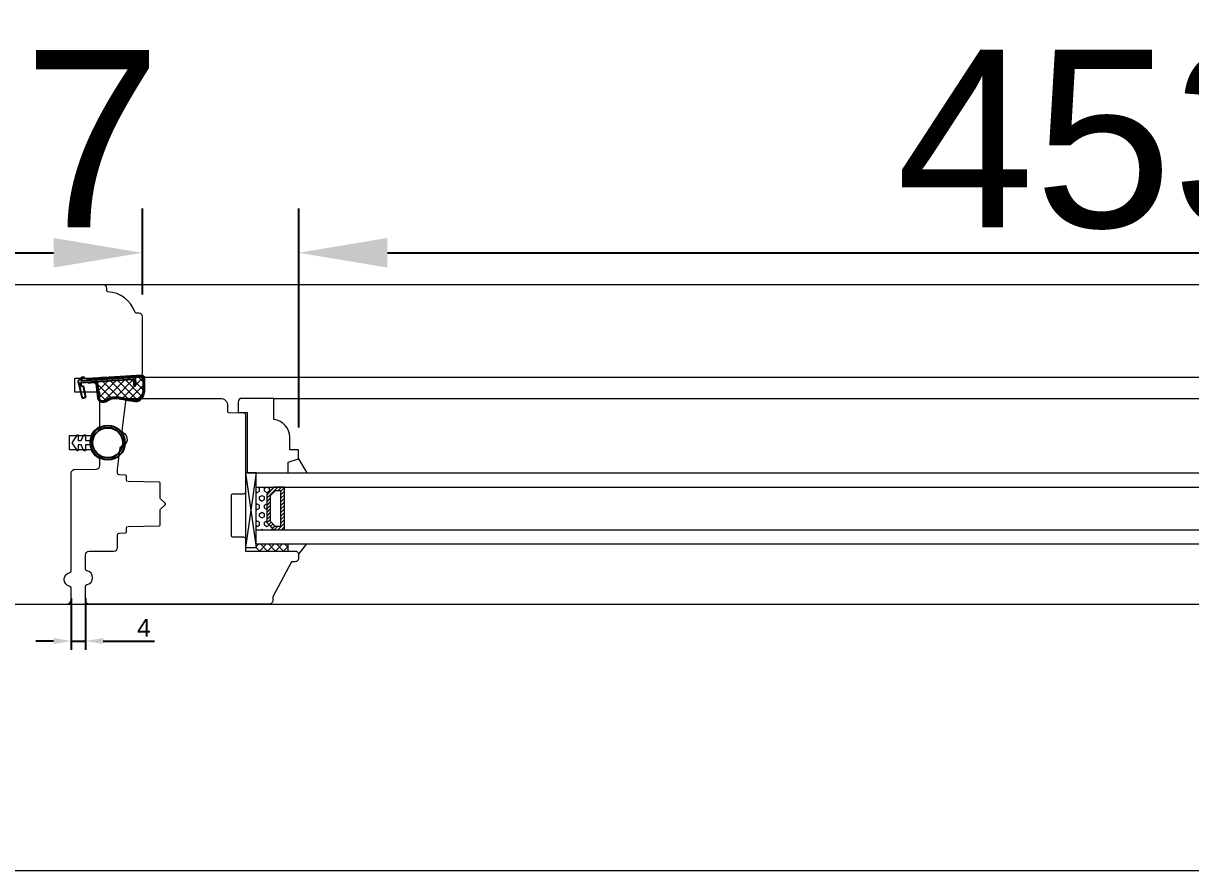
# Model space of a CAD drawing. Header units: millimetres. Extents: x 0 to 182016, y 11 to 3710.
# Drawn here: x 152879.6 to 153208.1, y 909.3 to 1147.9 of the extents above; entities that cross this region are included whole.
import ezdxf

# ---------------------------------------------------------------- set-up
doc = ezdxf.new("R2010")
doc.units = ezdxf.units.MM
for name, color, linetype, lineweight in [('Matmenys', 10, 'Continuous', 20), ('OTHER', 251, 'Continuous', 13), ('Stakta', 7, 'Continuous', 25), ('Testinės profilio linijos', 7, 'Continuous', 5)]:
    doc.layers.add(name, color=color, linetype=linetype, lineweight=lineweight)
doc.styles.get("Standard").update_dxf_attribs({"font": 'arial.ttf'})
doc.dimstyles.new('2', dxfattribs={"dimscale": 2, "dimtxt": 2.5, "dimasz": 2.5, "dimexe": 1.25, "dimexo": 0.625, "dimtad": 1, "dimtxsty": 'Standard', "dimcen": 2.5, "dimadec": 0, "dimazin": 0, "dimtfac": 1, "dimtmove": 0, "dimatfit": 3, "dimfxl": 1, "dimarcsym": 0})
doc.dimstyles.new('Padidinti matmenys', dxfattribs={"dimscale": 10, "dimtxt": 5, "dimasz": 2.5, "dimexe": 1.25, "dimexo": 0.625, "dimtad": 1, "dimdec": 1, "dimtxsty": 'Standard', "dimcen": 2.5, "dimadec": 0, "dimazin": 0, "dimtfac": 1, "dimtdec": 1, "dimtmove": 0, "dimatfit": 3, "dimfxl": 1, "dimarcsym": 0})

# ---------------------------------------------------------------- blocks, each defined once
blk = doc.blocks.new('*D1230')
at = {"layer": 'Defpoints', "color": 0, "transparency": 16777216}
for p in [(152893.06, 987.3), (152897.06, 987.3), (152893.06, 973.93)]:
    blk.add_point(p, dxfattribs=at)
at = {"layer": 'Matmenys', "color": 0, "lineweight": -2, "transparency": 16777216}
for p, q in [((152893.06, 986.05), (152893.06, 971.43)), ((152897.06, 986.05), (152897.06, 971.43)), ((152888.06, 973.93), (152883.06, 973.93)), ((152893.06, 973.93), (152897.06, 973.93)), ((152902.06, 973.93), (152916.46, 973.93))]:
    blk.add_line(p, q, dxfattribs=at)
at = {"layer": 'Matmenys', "color": 0, "transparency": 16777216}
for points in [[(152888.06, 974.77), (152888.06, 973.1), (152893.06, 973.93)], [(152902.06, 974.77), (152902.06, 973.1), (152897.06, 973.93)]]:
    blk.add_solid(points, dxfattribs=at)
at = {"layer": 'Matmenys', "color": 0, "transparency": 16777216, "insert": (152913.48, 977.68), "char_height": 5, "attachment_point": 5}
blk.add_mtext('4', dxfattribs=at)
blk = doc.blocks.new('*D1216')
at = {"color": 0, "lineweight": -2, "transparency": 16777216}
for p, q in [((152957.06, 1034.02), (152957.06, 1095.77)), ((153410.05, 1034.02), (153410.05, 1095.77)), ((152982.06, 1083.27), (153385.05, 1083.27))]:
    blk.add_line(p, q, dxfattribs=at)
at = {"color": 0, "transparency": 16777216}
for points in [[(152982.06, 1087.43), (152982.06, 1079.1), (152957.06, 1083.27)], [(153385.05, 1087.43), (153385.05, 1079.1), (153410.05, 1083.27)]]:
    blk.add_solid(points, dxfattribs=at)
at = {"layer": 'Defpoints', "color": 0, "transparency": 16777216}
for p in [(153410.05, 1083.27), (152957.06, 1027.77), (153410.05, 1027.77)]:
    blk.add_point(p, dxfattribs=at)
at = {"color": 0, "lineweight": 5, "transparency": 16777216, "insert": (153183.56, 1115.06), "char_height": 50, "attachment_point": 5}
blk.add_mtext('453', dxfattribs=at)
blk = doc.blocks.new('*D1946')
at = {"color": 0, "lineweight": -2, "transparency": 16777216}
for p, q in [((152846.06, 1071.51), (152846.06, 1095.77)), ((152913.06, 1071.51), (152913.06, 1095.77)), ((152871.06, 1083.27), (152888.06, 1083.27))]:
    blk.add_line(p, q, dxfattribs=at)
at = {"color": 0, "transparency": 16777216}
for points in [[(152871.06, 1087.43), (152871.06, 1079.1), (152846.06, 1083.27)], [(152888.06, 1087.43), (152888.06, 1079.1), (152913.06, 1083.27)]]:
    blk.add_solid(points, dxfattribs=at)
at = {"layer": 'Defpoints', "color": 0, "transparency": 16777216}
for p in [(152913.06, 1083.27), (152846.06, 1065.26), (152913.06, 1065.26)]:
    blk.add_point(p, dxfattribs=at)
at = {"color": 0, "lineweight": 5, "transparency": 16777216, "insert": (152879.56, 1115.04), "char_height": 50, "attachment_point": 5}
blk.add_mtext('67', dxfattribs=at)

msp = doc.modelspace()

# ---------------------------------------------------------------- hatches: boundary and pattern name
at = {"lineweight": 0}
h = msp.add_hatch(dxfattribs=at)
h.set_pattern_fill('HEX', color=256, scale=0.25, angle=90, style=0)
h.set_pattern_definition([(90, (134597.7864, -11902.136), (1.374815, -4e-16), [0.79375, -1.5875]), (330, (134597.7864, -11902.136), (-0.6874075, -1.190624716), [0.79375, -1.5875]), (30, (134597.7864, -11901.3422), (0.6874075, -1.190624716), [0.79375, -1.5875])])
h.paths.add_polyline_path([(152945.0574519, 1005.2723005), (152950.0574519, 1005.2723005), (152948.0574519, 1007.2723005), (152948.0574519, 1015.2723005), (152950.0574519, 1017.2723005), (152945.0574519, 1017.2730095)])
h = msp.add_hatch(dxfattribs=at)
h.set_pattern_fill('JIS_WOOD', color=256, angle=90, style=0)
h.set_pattern_definition([(45, (134597.7864, -11902.136), (0.5, -0.5), [])])
h.paths.add_polyline_path([(152948.0574519, 1015.2723005), (152948.0574519, 1007.2723005), (152950.0574519, 1005.2723005), (152953.0574519, 1005.2723005), (152953.0751853, 1017.308883), (152950.0574519, 1017.2723005)])
h.paths.add_polyline_path([(152949.0574519, 1007.686514), (152949.0574519, 1014.8580869), (152950.4716655, 1016.2723005), (152952.0574519, 1016.2723005), (152952.0574519, 1006.2723005), (152950.4716655, 1006.2723005)], flags=16)
at = {"lineweight": 0, "ltscale": 0.5}
h = msp.add_hatch(dxfattribs=at)
h.set_pattern_fill('ANSI37', color=256, scale=0.5, angle=90, style=0)
h.set_pattern_definition([(135, (152941.5575, 999.273), (-1.12253, -1.12253), []), (225, (152941.5575, 999.273), (1.12253, -1.12253), [])])
h.paths.add_polyline_path([(152954.0574519, 1001.2730095), (152945.0574519, 1001.2730095), (152945.0574519, 999.2730095), (152954.0574519, 999.2730095)])
at = {"layer": 'Matmenys'}
h = msp.add_hatch(dxfattribs=at)
h.set_pattern_fill('ANSI37', color=252, scale=0.5, angle=-180, style=0)
h.set_pattern_definition([(225, (-6733.8276, -1098434.419), (1.1225320151, -1.1225320151), []), (315, (-6733.8276, -1098434.419), (1.1225320151, 1.1225320151), [])])
edge = h.paths.add_edge_path()
edge.add_arc((152910.4690049, 1047.5785858), 0.1, 363.589345612, 453.589345612, ccw=False)
edge.add_line((152910.5688087, 1047.5848463), (152910.6658919, 1046.0371606))
edge.add_arc((152910.9154015, 1046.0528118), 0.25, 183.589345612, 363.589345612)
edge.add_line((152911.1649111, 1046.068463), (152911.0365254, 1048.115168))
edge.add_arc((152910.9367216, 1048.1089075), 0.1, 363.589345612, 453.589345619)
edge.add_line((152910.9304611, 1048.2087113), (152910.9257162, 1048.2843543))
edge.add_line((152910.9257162, 1048.2843543), (152912.9075171, 1048.4086687))
edge.add_spline(control_points=[(152912.9075171, 1048.4086687), (152912.9866756, 1048.3968664), (152913.0566672, 1048.3856908), (152913.140418, 1048.3638969), (152913.1639823, 1048.3545111), (152913.1878654, 1048.3418162), (152913.195925, 1048.3355669), (152913.2204128, 1048.3099781), (152913.2393057, 1048.2807411), (152913.273009, 1048.1764213), (152913.2861309, 1048.1034891), (152913.3058331, 1047.8505061), (152913.2953348, 1047.636672), (152913.2760066, 1047.1941935), (152913.2715313, 1046.9748647), (152913.2704551, 1046.5549738), (152913.2734871, 1046.3518876), (152913.2861975, 1045.7616803), (152913.2993739, 1045.3936302), (152913.2991122, 1044.6404487), (152913.2806159, 1044.2636989), (152913.1774296, 1043.6705944), (152913.1175355, 1043.4430235), (152912.9644999, 1043.0459223), (152912.8817505, 1042.8741346), (152912.6777503, 1042.5329669), (152912.5576355, 1042.3667642), (152912.2901904, 1042.0756045), (152912.1425168, 1041.9520245), (152911.8613322, 1041.7923057), (152911.726036, 1041.7447518), (152911.4247371, 1041.6851468), (152911.2611371, 1041.6744435), (152910.6765403, 1041.6881874), (152910.2126248, 1041.7829416), (152909.3201286, 1041.9546839), (152908.8930484, 1042.0383785), (152907.8146998, 1042.2495648), (152907.1566492, 1042.3832989), (152906.1635473, 1042.5082248), (152905.8599461, 1042.5387187), (152905.2379025, 1042.5630541), (152904.9219985, 1042.5555134), (152904.3727902, 1042.4706291), (152904.1367068, 1042.4092904), (152903.7360554, 1042.2368301), (152903.5774229, 1042.1419816), (152903.2787641, 1041.9577133), (152903.1373069, 1041.8678557), (152902.835524, 1041.7117727), (152902.6704713, 1041.6418025), (152902.3053495, 1041.5220713), (152902.1043994, 1041.4790688), (152901.7649828, 1041.4551701), (152901.6229973, 1041.4683759), (152901.4277767, 1041.5284151), (152901.3624489, 1041.5651553), (152901.2357255, 1041.6737044), (152901.1765477, 1041.7457706), (152901.0194701, 1042.0098582), (152900.9379704, 1042.2509664), (152900.8213531, 1042.8013774), (152900.7848216, 1043.1095725), (152900.7315501, 1043.7057903), (152900.7123277, 1043.9933413), (152900.6689682, 1044.5238312), (152900.646832, 1044.7720896), (152900.6106177, 1045.1768919), (152900.5965313, 1045.3342953), (152900.5684092, 1045.6582276), (152900.5533731, 1045.8365449), (152900.4850881, 1046.1394119), (152900.4494531, 1046.2572339), (152900.3538564, 1046.4697127), (152900.3007094, 1046.5636275), (152900.1820687, 1046.7088213), (152900.1264465, 1046.7638394), (152900.0026792, 1046.8529314), (152899.9390522, 1046.8858108), (152899.8201881, 1046.9339789), (152899.7631111, 1046.9508602), (152899.6625307, 1046.9768041), (152899.6181351, 1046.9865217), (152899.5771388, 1046.9955576)], knot_values=[0, 0, 0, 0, 0.2245066002, 0.2245066002, 0.377043448, 0.377043448, 0.5295802957, 0.5295802957, 0.8082977366, 0.8082977366, 1.0870151774, 1.0870151774, 1.6244414062, 1.6244414062, 2.161867635, 2.161867635, 2.6992938638, 2.6992938638, 3.7741463214, 3.7741463214, 5.0334406395, 5.0334406395, 5.8656302806, 5.8656302806, 6.5060139406, 6.5060139406, 7.1463976006, 7.1463976006, 7.7996240151, 7.7996240151, 8.3563201169, 8.3563201169, 8.9130162187, 8.9130162187, 10.239934143, 10.239934143, 11.5668520673, 11.5668520673, 13.5970761059, 13.5970761059, 14.4582175179, 14.4582175179, 15.3193589298, 15.3193589298, 15.9856015553, 15.9856015553, 16.5061017172, 16.5061017172, 17.0266018791, 17.0266018791, 17.547102041, 17.547102041, 18.1672448488, 18.1672448488, 18.7176261004, 18.7176261004, 19.1465766047, 19.1465766047, 19.5755271091, 19.5755271091, 20.3898249977, 20.3898249977, 21.2041228863, 21.2041228863, 21.9655448497, 21.9655448497, 22.7269668131, 22.7269668131, 23.2229068178, 23.2229068178, 23.7188468224, 23.7188468224, 24.0184411081, 24.0184411081, 24.2549295987, 24.2549295987, 24.4119994701, 24.4119994701, 24.5501072405, 24.5501072405, 24.6882150108, 24.6882150108, 24.8099116426, 24.8099116426, 24.8099116426, 24.8099116426], degree=3, periodic=0)
edge.add_line((152899.5771388, 1046.9955576), (152910.4627444, 1047.6783897))

# ---------------------------------------------------------------- linework, layer by layer
for p, q in [((152895.9752698, 1048.2724358), (152894.9449285, 1047.2059712)), ((152896.7229104, 1048.3193338), (152895.6721972, 1047.2515913)), ((152895.6721972, 1047.2515913), (152910.9304611, 1048.2087113)), ((152895.9752698, 1048.2724358), (152896.7229104, 1048.3193338)), ((152910.9304611, 1048.2087113), (152910.9257162, 1048.2843543)), ((152894.9449285, 1047.2059712), (152894.9762309, 1046.706952)), ((152894.9762309, 1046.706952), (152895.1235168, 1046.7161909)), ((152895.1235168, 1046.7161909), (152896.1069634, 1042.3691005)), ((152895.6289793, 1046.7478976), (152910.4627444, 1047.6783897)), ((152895.6289793, 1046.7478976), (152895.8661741, 1045.6994344)), ((152895.8661741, 1045.6994344), (152896.3538501, 1045.8097618)), ((152896.3538501, 1045.8097618), (152897.0823153, 1042.5897553)), ((152910.5688087, 1047.5848463), (152910.6658919, 1046.0371606)), ((152911.0365254, 1048.115168), (152911.1649111, 1046.068463)), ((152896.1069634, 1042.3691005), (152897.0823153, 1042.5897553))]:
    msp.add_line(p, q)
at = {"color": 1}
for p, q in [((152912.9517573, 1048.7053888), (152897.6269419, 1047.7440941)), ((152912.9075171, 1048.4086687), (152897.6725723, 1047.4530114)), ((152899.512566, 1046.7025894), (152897.7521147, 1046.5921599))]:
    msp.add_line(p, q, dxfattribs=at)
at = {"lineweight": 9}
for p, q in [((152950.0574519, 1042.2730095), (153417.054682, 1042.2730095)), ((152945.057537, 1021.2730095), (153422.0545969, 1021.2730095)), ((152945.057537, 1017.2730095), (153422.0545969, 1017.2730095)), ((152945.057537, 1005.2730095), (153422.0545969, 1005.2730095)), ((152945.057537, 1001.2730095), (153422.0545969, 1001.2730095))]:
    msp.add_line(p, q, dxfattribs=at)
at = {"lineweight": 0}
for p, q in [((152957.0574519, 1025.2730095), (152959.344117, 1021.2730095)), ((152945.0574519, 1021.2723005), (152942.0574519, 1000.2723005)), ((152942.0574519, 1021.2723005), (152945.0574519, 1000.2723005)), ((152954.0574519, 999.2730095), (152954.0574519, 1001.2730095)), ((152957.0574519, 998.2730095), (152959.344117, 1001.2730095))]:
    msp.add_line(p, q, dxfattribs=at)
at = {"lineweight": 5}
msp.add_line((151577.0629913, 909.2730095), (154162.0519125, 909.2730095), dxfattribs=at)
at = {"lineweight": 0}
msp.add_lwpolyline([(152950.0574519, 1036.2730095), (152950.0574519, 1042.2730095), (152941.0574519, 1042.2730095, 0.4142135624), (152940.0574519, 1041.2730095), (152940.0574519, 1038.2730095), (152942.5574519, 1038.2730095), (152942.5574519, 1021.2730095), (152954.0574519, 1021.2730095), (152954.0574519, 1024.2730095), (152957.0574519, 1025.2730095), (152957.0574519, 1027.7730095), (152954.5574519, 1027.7730095), (152954.5574519, 1031.2980723, 0.3851703882), (152950.0574519, 1036.2730095)], format="xyb", dxfattribs=at)
for points in [[(152942.0574519, 1021.2723005), (152942.0574519, 1000.2723005), (152945.0574519, 1000.2723005), (152945.0574519, 1021.2723005)], [(152948.0574519, 1015.2723005), (152948.0574519, 1007.2723005), (152950.0574519, 1005.2723005), (152953.0574519, 1005.2723005), (152953.0574519, 1017.2723005), (152950.0574519, 1017.2723005)], [(152949.0574519, 1014.8580869), (152949.0574519, 1007.686514), (152950.4716655, 1006.2723005), (152952.0574519, 1006.2723005), (152952.0574519, 1016.2723005), (152950.4716655, 1016.2723005)]]:
    msp.add_lwpolyline(points, close=True, dxfattribs=at)
at = {"color": 18, "linetype": 'ByBlock', "true_color": 0x000000}
for radius in [4.85, 4.25]:
    msp.add_circle((152903.3070673, 1029.763179), radius, dxfattribs=at)
for centre, radius, start, end in [((152910.9367216, 1048.1089075), 0.1, 3.589345609, 93.589345613), ((152910.4690049, 1047.5785858), 0.1, 3.589345609, 93.589345613), ((152910.9154015, 1046.0528118), 0.25, 183.589345609, 3.589345609)]:
    msp.add_arc(centre, radius, start, end)
at = {"color": 1}
msp.add_spline([(152912.9517573, 1048.7053888), (152913.3132576, 1048.614892), (152913.5827985, 1047.3410335), (152913.0944092, 1042.6486606), (152912.0512114, 1041.5586543), (152909.8877396, 1041.5400379), (152908.1896997, 1041.8704118), (152906.0242589, 1042.2173281), (152903.9875372, 1042.0178994), (152903.1592924, 1041.5417304), (152901.3047523, 1041.261467), (152900.4123064, 1043.9736456), (152900.2851389, 1045.4525212), (152900.1671675, 1046.1397891), (152899.8649618, 1046.5816744), (152899.512566, 1046.7025894)], degree=3, dxfattribs=at)
msp.add_open_spline([(152912.9075171, 1048.4086687), (152912.9866756, 1048.3968664), (152913.0566672, 1048.3856908), (152913.140418, 1048.3638969), (152913.1639823, 1048.3545111), (152913.1878654, 1048.3418162), (152913.195925, 1048.3355669), (152913.2204128, 1048.3099781), (152913.2393057, 1048.2807411), (152913.273009, 1048.1764213), (152913.2861309, 1048.1034891), (152913.3058331, 1047.8505061), (152913.2953348, 1047.636672), (152913.2760066, 1047.1941935), (152913.2715313, 1046.9748647), (152913.2704551, 1046.5549738), (152913.2734871, 1046.3518876), (152913.2861975, 1045.7616803), (152913.2993739, 1045.3936302), (152913.2991122, 1044.6404487), (152913.2806159, 1044.2636989), (152913.1774296, 1043.6705944), (152913.1175355, 1043.4430235), (152912.9644999, 1043.0459223), (152912.8817505, 1042.8741346), (152912.6777503, 1042.5329669), (152912.5576355, 1042.3667642), (152912.2901904, 1042.0756045), (152912.1425168, 1041.9520245), (152911.8613322, 1041.7923057), (152911.726036, 1041.7447518), (152911.4247371, 1041.6851468), (152911.2611371, 1041.6744435), (152910.6765403, 1041.6881874), (152910.2126248, 1041.7829416), (152909.3201286, 1041.9546839), (152908.8930484, 1042.0383785), (152907.8146998, 1042.2495648), (152907.1566492, 1042.3832989), (152906.1635473, 1042.5082248), (152905.8599461, 1042.5387187), (152905.2379025, 1042.5630541), (152904.9219985, 1042.5555134), (152904.3727902, 1042.4706291), (152904.1367068, 1042.4092904), (152903.7360554, 1042.2368301), (152903.5774229, 1042.1419816), (152903.2787641, 1041.9577133), (152903.1373069, 1041.8678557), (152902.835524, 1041.7117727), (152902.6704713, 1041.6418025), (152902.3053495, 1041.5220713), (152902.1043994, 1041.4790688), (152901.7649828, 1041.4551701), (152901.6229973, 1041.4683759), (152901.4277767, 1041.5284151), (152901.3624489, 1041.5651553), (152901.2357255, 1041.6737044), (152901.1765477, 1041.7457706), (152901.0194701, 1042.0098582), (152900.9379704, 1042.2509664), (152900.8213531, 1042.8013774), (152900.7848216, 1043.1095725), (152900.7315501, 1043.7057903), (152900.7123277, 1043.9933413), (152900.6689682, 1044.5238312), (152900.646832, 1044.7720896), (152900.6106177, 1045.1768919), (152900.5965313, 1045.3342953), (152900.5684092, 1045.6582276), (152900.5533731, 1045.8365449), (152900.4850881, 1046.1394119), (152900.4494531, 1046.2572339), (152900.3538564, 1046.4697127), (152900.3007094, 1046.5636275), (152900.1820687, 1046.7088213), (152900.1264465, 1046.7638394), (152900.0026792, 1046.8529314), (152899.9390522, 1046.8858108), (152899.8201881, 1046.9339789), (152899.7631111, 1046.9508602), (152899.6625307, 1046.9768041), (152899.6181351, 1046.9865217), (152899.5771388, 1046.9955576)], degree=3, knots=[0, 0, 0, 0, 0.2245066002, 0.2245066002, 0.377043448, 0.377043448, 0.5295802957, 0.5295802957, 0.8082977366, 0.8082977366, 1.0870151774, 1.0870151774, 1.6244414062, 1.6244414062, 2.161867635, 2.161867635, 2.6992938638, 2.6992938638, 3.7741463214, 3.7741463214, 5.0334406395, 5.0334406395, 5.8656302806, 5.8656302806, 6.5060139406, 6.5060139406, 7.1463976006, 7.1463976006, 7.7996240151, 7.7996240151, 8.3563201169, 8.3563201169, 8.9130162187, 8.9130162187, 10.239934143, 10.239934143, 11.5668520673, 11.5668520673, 13.5970761059, 13.5970761059, 14.4582175179, 14.4582175179, 15.3193589298, 15.3193589298, 15.9856015553, 15.9856015553, 16.5061017172, 16.5061017172, 17.0266018791, 17.0266018791, 17.547102041, 17.547102041, 18.1672448488, 18.1672448488, 18.7176261004, 18.7176261004, 19.1465766047, 19.1465766047, 19.5755271091, 19.5755271091, 20.3898249977, 20.3898249977, 21.2041228863, 21.2041228863, 21.9655448497, 21.9655448497, 22.7269668131, 22.7269668131, 23.2229068178, 23.2229068178, 23.7188468224, 23.7188468224, 24.0184411081, 24.0184411081, 24.2549295987, 24.2549295987, 24.4119994701, 24.4119994701, 24.5501072405, 24.5501072405, 24.6882150108, 24.6882150108, 24.8099116426, 24.8099116426, 24.8099116426, 24.8099116426], dxfattribs=at)
at = {"layer": 'OTHER'}
msp.add_lwpolyline([(152898.5038574, 1029.1531529), (152897.0879486, 1029.1531529), (152897.0879486, 1027.5078715), (152896.5622665, 1027.5078715), (152895.8189255, 1029.1531529), (152895.0263058, 1029.1531529), (152895.0263058, 1027.5078715), (152894.807415, 1027.5078715), (152893.3045338, 1029.763179), (152894.807415, 1032.0184866), (152895.0263058, 1032.0184866), (152895.0263058, 1030.3732052), (152895.8189255, 1030.3732052), (152896.5622665, 1032.0184866), (152897.0879486, 1032.0184866), (152897.0879486, 1030.3732052), (152898.5038574, 1030.3732052)], dxfattribs=at)
at = {"layer": 'Stakta', "color": 18, "lineweight": 5, "true_color": 0x000000}
msp.add_lwpolyline([(152867.5574519, 984.2730095), (152891.5574519, 984.2730095, 0.4142135624), (152893.0574519, 985.7730095), (152893.0574519, 988.8235198, 0.3563939587), (152892.6574519, 989.3134177, -0.8164965809), (152892.6574519, 993.2326013, 0.3563939587), (152893.0574519, 993.7224993), (152893.0574519, 1021.2816983, -0.4116598905), (152894.0487254, 1022.2816602), (152900.0661784, 1022.3341738, 0.4116598905), (152901.0574519, 1023.3341357), (152901.0574519, 1024.9675369, 0.2720281141), (152900.8008384, 1025.4043012, -0.164173551), (152898.6521272, 1027.771944), (152892.5574519, 1027.771944), (152892.5574519, 1031.771944), (152898.6521272, 1031.771944, -0.164173551), (152900.8008384, 1034.1395868, 0.2720281141), (152901.0574519, 1034.576351), (152901.0574519, 1043.9730095), (152894.0574519, 1043.9730095), (152894.0574519, 1047.9730095), (152901.3348948, 1047.9730095, -0.2023892741), (152902.0487254, 1048.2816602), (152912.0661784, 1048.3690812, 0.4116598905), (152913.0574519, 1049.3690431), (152913.0574519, 1065.2642446, 0.4116598905), (152912.0661784, 1066.2642065), (152911.2741203, 1066.2711187, -0.3199404334), (152910.9922972, 1066.4757486, 0.3090857966), (152903.3429865, 1072.2640318, -0.4001549105), (152903.0574519, 1072.5636829), (152903.0574519, 1073.2730095, 0.4142135624), (152902.0574519, 1074.2730095), (152857.0574519, 1074.2730095, 0.4142135624)], format="xyb", dxfattribs=at)
msp.add_lwpolyline([(152897.4574519, 989.8134177, 0.8164965809), (152897.4574519, 993.7326013, -0.3563939587), (152897.0574519, 994.2224993), (152897.0574519, 998.2031565, -0.4116598905), (152898.0487254, 999.2031184), (152905.0661785, 999.2643588, 0.4116598905), (152906.0574519, 1000.2643207), (152906.0574519, 1003.8028461, -0.4040361542), (152906.5400022, 1004.3025586), (152908.2679218, 1004.3628989, 0.4040262258), (152908.5574519, 1004.6627162), (152908.5574519, 1005.7158378, -0.4091108014), (152909.0487257, 1006.2157616), (152917.7626876, 1006.3678644, 0.4091108014), (152918.0574519, 1006.6678187), (152918.0574519, 1010.6916387, -0.1989123674), (152918.2038985, 1011.0451921), (152919.469584, 1012.3108775, 0.4142135624), (152919.469584, 1012.7351416), (152918.2038985, 1014.000827, -0.1989123674), (152918.0574519, 1014.3543804), (152918.0574519, 1018.3782003, 0.4091108014), (152917.7626876, 1018.6781547), (152909.0487257, 1018.8302574, -0.4091108014), (152908.5574519, 1019.3301813), (152908.5574519, 1020.3833029, 0.4040262258), (152908.2679218, 1020.6831201), (152906.5400022, 1020.7434604, -0.4040262258), (152906.0574519, 1021.2431558), (152906.0574519, 1022.2118469, -0.0305527633), (152906.0649058, 1022.3337162), (152906.8065947, 1028.3742881, -0.3282648586), (152907.2134046, 1028.8052846, 0.7358200833), (152907.6788105, 1032.5957121, -0.3282648586), (152907.3883522, 1033.1123224), (152908.4053223, 1041.3948789, -0.3788661087), (152909.3978684, 1042.2730095), (152935.0574519, 1042.2730095, -0.4142135624), (152937.0574519, 1040.2730095), (152937.0574519, 1038.5704029, 0.4116598905), (152937.354834, 1038.2704143), (152941.5618152, 1038.2337005, -0.4116598905), (152942.0574519, 1037.7337196), (152942.0574519, 1015.8035726, -0.4116598905), (152941.5618152, 1015.3035916), (152938.354834, 1015.2756047, 0.4116598905), (152938.0574519, 1014.9756162), (152938.0574519, 1003.5704029, 0.4116598905), (152938.354834, 1003.2704143), (152941.5618152, 1003.2424274, -0.4116598905), (152942.0574519, 1002.7424464), (152942.0574519, 999.2730095), (152956.0574519, 999.2730095, -0.4142135624), (152957.0574519, 998.2730095), (152957.0574519, 997.2817745, -0.4116598905), (152956.0661785, 996.2818125), (152955.0574519, 996.2730095), (152949.7988838, 986.3830813, 0.1227845609), (152949.7403576, 986.1483455), (152949.7403576, 985.2730095, -0.4142135624), (152948.7403576, 984.2730095), (152898.0574519, 984.2730095, -0.4142135624), (152897.0574519, 985.2730095), (152897.0574519, 989.3235198, -0.3563939587)], format="xyb", close=True, dxfattribs=at)
at = {"layer": 'Testinės profilio linijos', "lineweight": 5}
for p, q in [((154073.0518814, 1074.2730095), (151685.5629916, 1074.2730095)), ((152901.9259145, 1048.2730095), (153465.1862194, 1048.2730095)), ((151732.7458771, 984.2730095), (154026.3690065, 984.2730095))]:
    msp.add_line(p, q, dxfattribs=at)

# ---------------------------------------------------------------- dimensions: what is measured, and where the dimension line sits
at = {"color": 1, "lineweight": 5}
dim = msp.add_linear_dim(base=(152913.0574519, 1083.2657867), p1=(152846.0574519, 1065.2642446), p2=(152913.0574519, 1065.2642446), dimstyle='Padidinti matmenys', dxfattribs=at)
dim.commit()
dim.dimension.update_dxf_attribs({"geometry": '*D1946', "text_midpoint": (152879.5574519, 1083.2657867), "dimtype": 160})
dim = msp.add_linear_dim(base=(153410.054682, 1083.2657867), p1=(152957.0574519, 1027.7730095), p2=(153410.054682, 1027.7730095), dimstyle='Padidinti matmenys', dxfattribs=at)
dim.commit()
dim.dimension.update_dxf_attribs({"geometry": '*D1216', "text_midpoint": (153183.556067, 1115.0614893)})
at = {"layer": 'Matmenys'}
dim = msp.add_linear_dim(base=(152893.0574519, 973.9336859), p1=(152897.0574519, 987.2982647), p2=(152893.0574519, 987.2982647), dimstyle='2', override={"dimdec": 6}, dxfattribs=at)
dim.commit()
dim.dimension.update_dxf_attribs({"geometry": '*D1230', "text_midpoint": (152913.478325, 973.9336859), "dimtype": 160})

doc.saveas('drawing.dxf')
